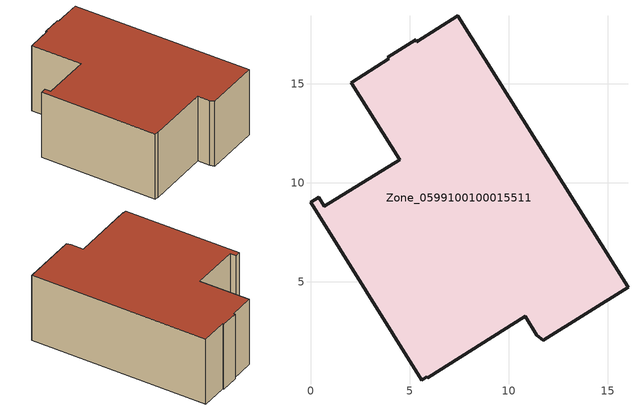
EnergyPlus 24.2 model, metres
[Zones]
Zone_0599100100015511
 floor ground (C_G): 5.91,0.17 5.88,0.21 5.62,0.04 0,9.02 0.42,9.27 0.7,8.82 4.5,11.17 2.05,15.05 3.96,16.26 3.91,16.36 5.32,17.22 5.37,17.14 7.43,18.43 16.03,4.74 11.74,2.04 11.43,2.31 10.83,3.26 z0
 wall outside (C_F): 11.43,2.31 11.74,2.04 16.03,4.74 7.43,18.43 5.37,17.14 5.32,17.22 3.91,16.36 3.96,16.26 2.05,15.05 4.5,11.17 0.7,8.82 0.42,9.27 0,9.02 5.62,0.04 5.88,0.21 5.91,0.17 10.83,3.26 11.43,2.31 z0:6.25
 roof outside (C_R): 5.88,0.21 5.91,0.17 10.83,3.26 11.43,2.31 11.74,2.04 16.03,4.74 7.43,18.43 5.37,17.14 5.32,17.22 3.91,16.36 3.96,16.26 2.05,15.05 4.5,11.17 0.7,8.82 0.42,9.27 0,9.02 5.62,0.04 z6.25
[BUILDING]
Pand.0599100100015511: North Axis=0; Terrain=City; Loads Convergence Tolerance Value=0.04; Temperature Convergence Tolerance Value=0.4; Solar Distribution=FullExterior; Maximum Number of Warmup Days=25; Minimum Number of Warmup Days=1
[Site:Location]
Rotterdam.The.Hague.AP_ZH_NLD Design_Conditions: Latitude=51.96; Longitude=4.45; Time Zone=1; Elevation=-4.5
[SITE:GROUNDTEMPERATURE:BUILDINGSURFACE]
18, 18, 18, 18, 18, 18, 18, 18, 18, 18, 18, 18
[MATERIAL] Thermal Absorptance=0.9; Solar Absorptance=0.7; Visible Absorptance=0.7
Name | Roughness | Thickness | Conductivity | Density | Specific Heat
G.D.2015-2018 | MediumSmooth | 0.15 | 0.0428571 | 540 | 1210
F.D.2015-2018 | Rough | 0.3 | 0.0666667 | 1920 | 840
R.D.2015-2018 | MediumRough | 0.2 | 0.0333333 | 1500 | 1000
[CONSTRUCTION]
C_G: G.D.2015-2018
C_F: F.D.2015-2018
C_R: R.D.2015-2018
[ZONE]
Zone_0599100100015511: Type=1; Multiplier=1; Ceiling Height=Autocalculate; Volume=Autocalculate; Floor Area=autocalculate; Part of Total Floor Area=Yes
[ZONEINFILTRATION:DESIGNFLOWRATE]
Infil_Zone_0599100100015511: Zone or ZoneList or Space or SpaceList=Zone_0599100100015511; Schedule=AlwaysOn; Design Flow Rate Calculation Method=Flow/Area; Flow Rate per Floor Area=0.0021; Constant Term Coefficient=1; Temperature Term Coefficient=0; Velocity Term Coefficient=0; Velocity Squared Term Coefficient=0
[HVACTEMPLATE:ZONE:IDEALLOADSAIRSYSTEM]
Zone_0599100100015511: Maximum Heating Supply Air Temperature=50; Minimum Cooling Supply Air Temperature=13; Maximum Heating Supply Air Humidity Ratio=0.0156; Minimum Cooling Supply Air Humidity Ratio=0.0077; Heating Limit=NoLimit; Cooling Limit=NoLimit; Dehumidification Control Type=ConstantSensibleHeatRatio; Cooling Sensible Heat Ratio=0.7; Dehumidification Setpoint=60; Humidification Control Type=None; Humidification Setpoint=30; Outdoor Air Method=None; Outdoor Air Flow Rate per Person=0.00944; Outdoor Air Flow Rate per Zone Floor Area=0; Outdoor Air Flow Rate per Zone=0; Demand Controlled Ventilation Type=None; Outdoor Air Economizer Type=NoEconomizer; Heat Recovery Type=None; Sensible Heat Recovery Effectiveness=0.7; Latent Heat Recovery Effectiveness=0.65
[ZONECONTROL:THERMOSTAT]
ThermostatControl_Zone_0599100100015511: Zone or ZoneList=Zone_0599100100015511; Control Type Schedule=DualSetpointControlType; Control 1=Thermostat_Zone_0599100100015511; Temperature Difference Between Cutout And Setpoint=0
[THERMOSTATSETPOINT:DUALSETPOINT]
Thermostat_Zone_0599100100015511: Heating Setpoint Temperature Schedule=HeatingSetpoint_Zone_0599100100015511; Cooling Setpoint Temperature Schedule=CoolingSetpoint_Zone_0599100100015511
[SCHEDULE:COMPACT]
HeatingSetpoint_Zone_0599100100015511: Through: 12/31, For: AllDays, Until: 24:00, 21
CoolingSetpoint_Zone_0599100100015511: Through: 12/31, For: AllDays, Until: 24:00, 24
DualSetpointControlType: Through: 12/31, For: AllDays, Until: 24:00, 4
AlwaysOn: Through: 12/31, For: AllDays, Until: 24:00, 1
